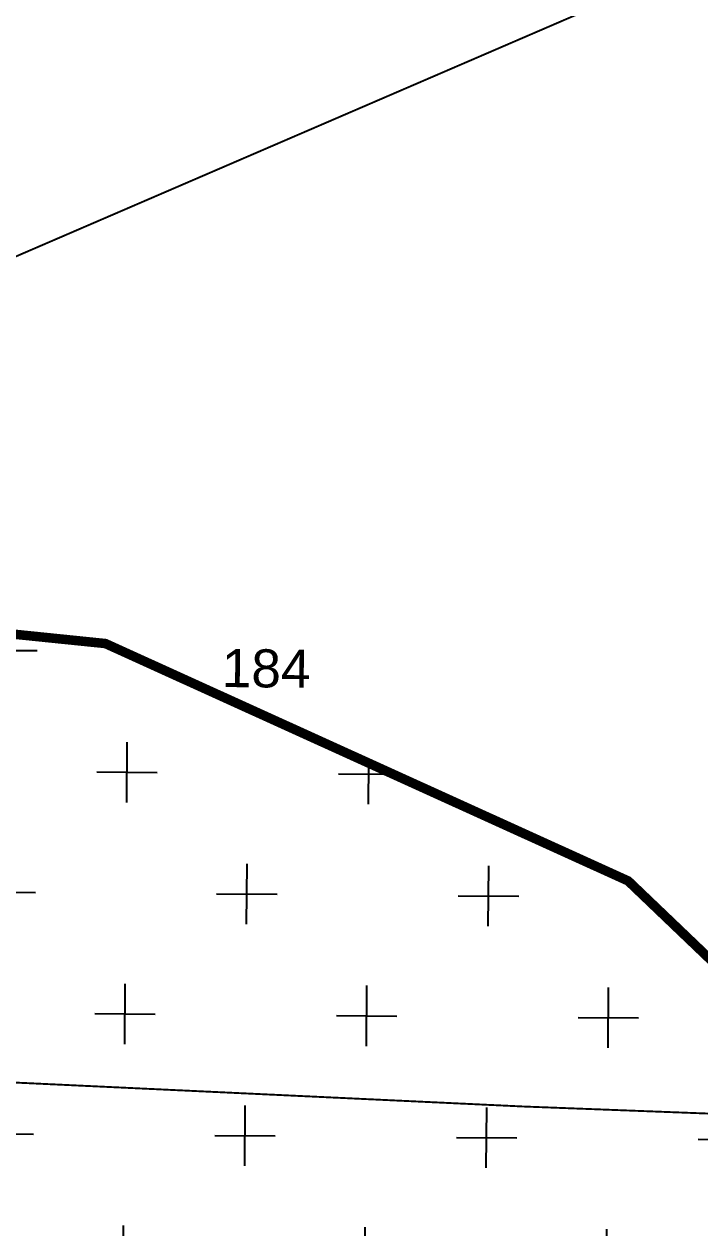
# Model space of a CAD drawing. Header units: metres. Extents: x 317370 to 326712, y 1824935 to 1838812.
# Drawn here: x 321456.3 to 321671.1, y 1826508.6 to 1826891.1 of the extents above; entities that cross this region are included whole.
import ezdxf

# ---------------------------------------------------------------- set-up
doc = ezdxf.new("R2010")
doc.units = ezdxf.units.M
doc.header["$MEASUREMENT"] = 0
for name, color, linetype in [('500M CRZ LINE', 11, 'Continuous'), ('NDZ-500M FROM CRZ', 2, 'Continuous'), ('SURVEY NO.', 7, 'Continuous'), ('SURVEY PLOT BOUNDARY', 35, 'Continuous')]:
    doc.layers.add(name, color=color, linetype=linetype)
doc.styles.add('PDF Arial', font='arial.ttf')

# ---------------------------------------------------------------- blocks, each defined once
blk = doc.blocks.new('81')
at = {"layer": 'NDZ-500M FROM CRZ'}
h = blk.add_hatch(dxfattribs=at)
h.set_pattern_fill('CROSS', color=256, scale=6.046778, angle=-0.4508)
h.set_pattern_definition([(359.54917, (306983.874, 1824194.8), (38.69797, 38.093725), [19.19852, -57.59556]), (89.54917, (306993.397, 1824185.124), (-38.093725, 38.69797), [19.19852, -57.59556])])
h.paths.add_polyline_path([(321993.36, 1825991.85), (321936.41, 1826090.35), (321890.5, 1826238.59), (321827.08, 1826376.17), (321779.48, 1826473.3), (321715.62, 1826554.44), (321648.26, 1826618.84), (321482.15, 1826694.26), (321406.39, 1826702.01), (321333.84, 1826702.58), (321245.07, 1826691.19), (321212.85, 1826681.23), (321252.65, 1826630.65), (321256.68, 1826630.62), (321260.68, 1826626.56), (321268.68, 1826618.43), (321272.68, 1826614.37), (321272.65, 1826610.34), (321276.65, 1826606.27), (321280.61, 1826598.18), (321280.58, 1826594.15), (321288.58, 1826586.02), (321288.55, 1826581.99), (321292.58, 1826581.96), (321292.51, 1826573.89), (321308.29, 1826529.42), (321308.26, 1826525.39), (321343.71, 1826420.29), (321352.7, 1826404.09), (321387.92, 1826403.81), (321399.98, 1826399.69), (321412.07, 1826399.59), (321436.19, 1826391.34), (321448.22, 1826383.18), (321460.28, 1826379.06), (321472.31, 1826370.9), (321480.31, 1826362.77), (321492.34, 1826354.61), (321500.34, 1826346.49), (321512.37, 1826338.33), (321520.33, 1826326.17), (321528.33, 1826318.05), (321532.27, 1826305.92), (321540.23, 1826293.76), (321544.17, 1826281.64), (321559.97, 1826241.2), (321579.87, 1826208.79), (321583.87, 1826204.72), (321587.81, 1826192.6), (321595.78, 1826180.44), (321599.74, 1826172.34), (321615.52, 1826127.87), (321615.48, 1826123.84), (321619.42, 1826111.71), (321619.33, 1826099.62), (321634.88, 1826026.93), (321642.88, 1826018.8), (321646.84, 1826010.71), (321650.78, 1825998.58), (321650.75, 1825994.55), (321662.62, 1825966.24), (321714.38, 1825885.2), (321714.35, 1825881.16), (321722.32, 1825869.01), (321730.19, 1825844.75), (321734.12, 1825832.63), (321738.06, 1825820.5), (321738.03, 1825816.47), (321757.39, 1825715.53), (321816.14, 1825497.36), (321816.1, 1825493.32), (321820.04, 1825481.2), (321824.04, 1825477.14), (321828.04, 1825473.07), (321831.97, 1825460.95), (321839.94, 1825448.79), (321843.88, 1825436.66), (321847.84, 1825428.57), (321851.78, 1825416.44), (321855.71, 1825404.32), (321855.68, 1825400.29), (321859.65, 1825392.19), (321859.62, 1825388.16), (321863.62, 1825384.1), (321871.58, 1825371.94), (321871.55, 1825367.91), (321875.52, 1825359.81), (321875.46, 1825351.75), (321879.39, 1825339.62), (321883.33, 1825327.5), (321887.23, 1825311.34), (321886.98, 1825279.09), (321890.98, 1825275.03), (321890.88, 1825262.93), (321894.79, 1825246.78), (321894.56, 1825218.56), (321890.44, 1825206.49), (321890.34, 1825194.4), (321886.22, 1825182.34), (321882.09, 1825170.27), (321877.93, 1825154.18), (321873.84, 1825146.15), (321873.71, 1825130.02), (321893.64, 1825101.65), (321897.61, 1825093.55), (321905.58, 1825081.39), (321909.58, 1825077.33), (321921.51, 1825057.08), (321921.48, 1825053.05), (321929.44, 1825040.89), (321937.32, 1825016.64), (321941.22, 1825000.48), (321941.12, 1824988.39), (322246.09, 1824985.99), (322231.8, 1825025.84), (322212.34, 1825133.41), (322188.65, 1825196.08), (322185.51, 1825308.99), (322172.55, 1825403.21), (322130.79, 1825527.13), (322075.47, 1825668.68), (322030.73, 1825874.64)])
at = {"layer": '500M CRZ LINE', "ltscale": 0.5, "const_width": 3.02, "flags": 128}
blk.add_lwpolyline([(321212.85, 1826681.23), (321245.07, 1826691.19), (321333.84, 1826702.58), (321406.39, 1826702.01), (321482.15, 1826694.26), (321648.26, 1826618.84), (321715.62, 1826554.44), (321779.48, 1826473.3), (321827.08, 1826376.17), (321890.5, 1826238.59), (321936.41, 1826090.35), (321993.36, 1825991.85), (322030.73, 1825874.64), (322075.47, 1825668.68), (322130.79, 1825527.13), (322172.55, 1825403.21), (322185.51, 1825308.99), (322188.65, 1825196.08), (322212.34, 1825133.41), (322231.8, 1825025.84), (322254.31, 1824963.02)], dxfattribs=at)
at = {"layer": 'NDZ-500M FROM CRZ', "const_width": 3.02, "flags": 128}
blk.add_lwpolyline([(321715.62, 1826554.44), (321648.26, 1826618.84), (321482.15, 1826694.26), (321406.39, 1826702.01), (321333.84, 1826702.58), (321245.07, 1826691.19), (321212.85, 1826681.23), (321252.65, 1826630.65), (321256.68, 1826630.62), (321260.68, 1826626.56), (321268.68, 1826618.43), (321272.68, 1826614.37), (321272.65, 1826610.34), (321276.65, 1826606.27), (321280.61, 1826598.18), (321280.58, 1826594.15), (321288.58, 1826586.02), (321288.55, 1826581.99), (321292.58, 1826581.96), (321292.51, 1826573.89), (321308.29, 1826529.42), (321308.26, 1826525.39), (321343.71, 1826420.29)], dxfattribs=at)
at = {"layer": 'SURVEY PLOT BOUNDARY', "lineweight": 18, "const_width": 0.605}
blk.add_lwpolyline([(321409.28, 1826556.85), (321614.78, 1826547.17), (321747.77, 1826542.09)], dxfattribs=at)
for points in [[(321686.23, 1826917.52), (321346.47, 1826771.02), (321270.71, 1826876.44), (321315.4, 1826920.44), (321327.96, 1826980.81), (321248.46, 1827122.55), (321652.65, 1827260.47), (321675.21, 1827054.68), (321678.77, 1826994.18), (321682.64, 1826973.99)], [(321686.23, 1826917.52), (321747.77, 1826542.09), (321614.78, 1826547.17), (321409.28, 1826556.85), (321346.47, 1826771.02)]]:
    blk.add_lwpolyline(points, close=True, dxfattribs=at)
at = {"layer": 'SURVEY NO.', "insert": (321519.09, 1826680.27), "char_height": 12.094, "attachment_point": 7, "rotation": 359.5492, "style": 'PDF Arial'}
blk.add_mtext('184', dxfattribs=at)

msp = doc.modelspace()

# ---------------------------------------------------------------- block references
msp.add_blockref('81', (0, 0))

doc.saveas('drawing.dxf')
